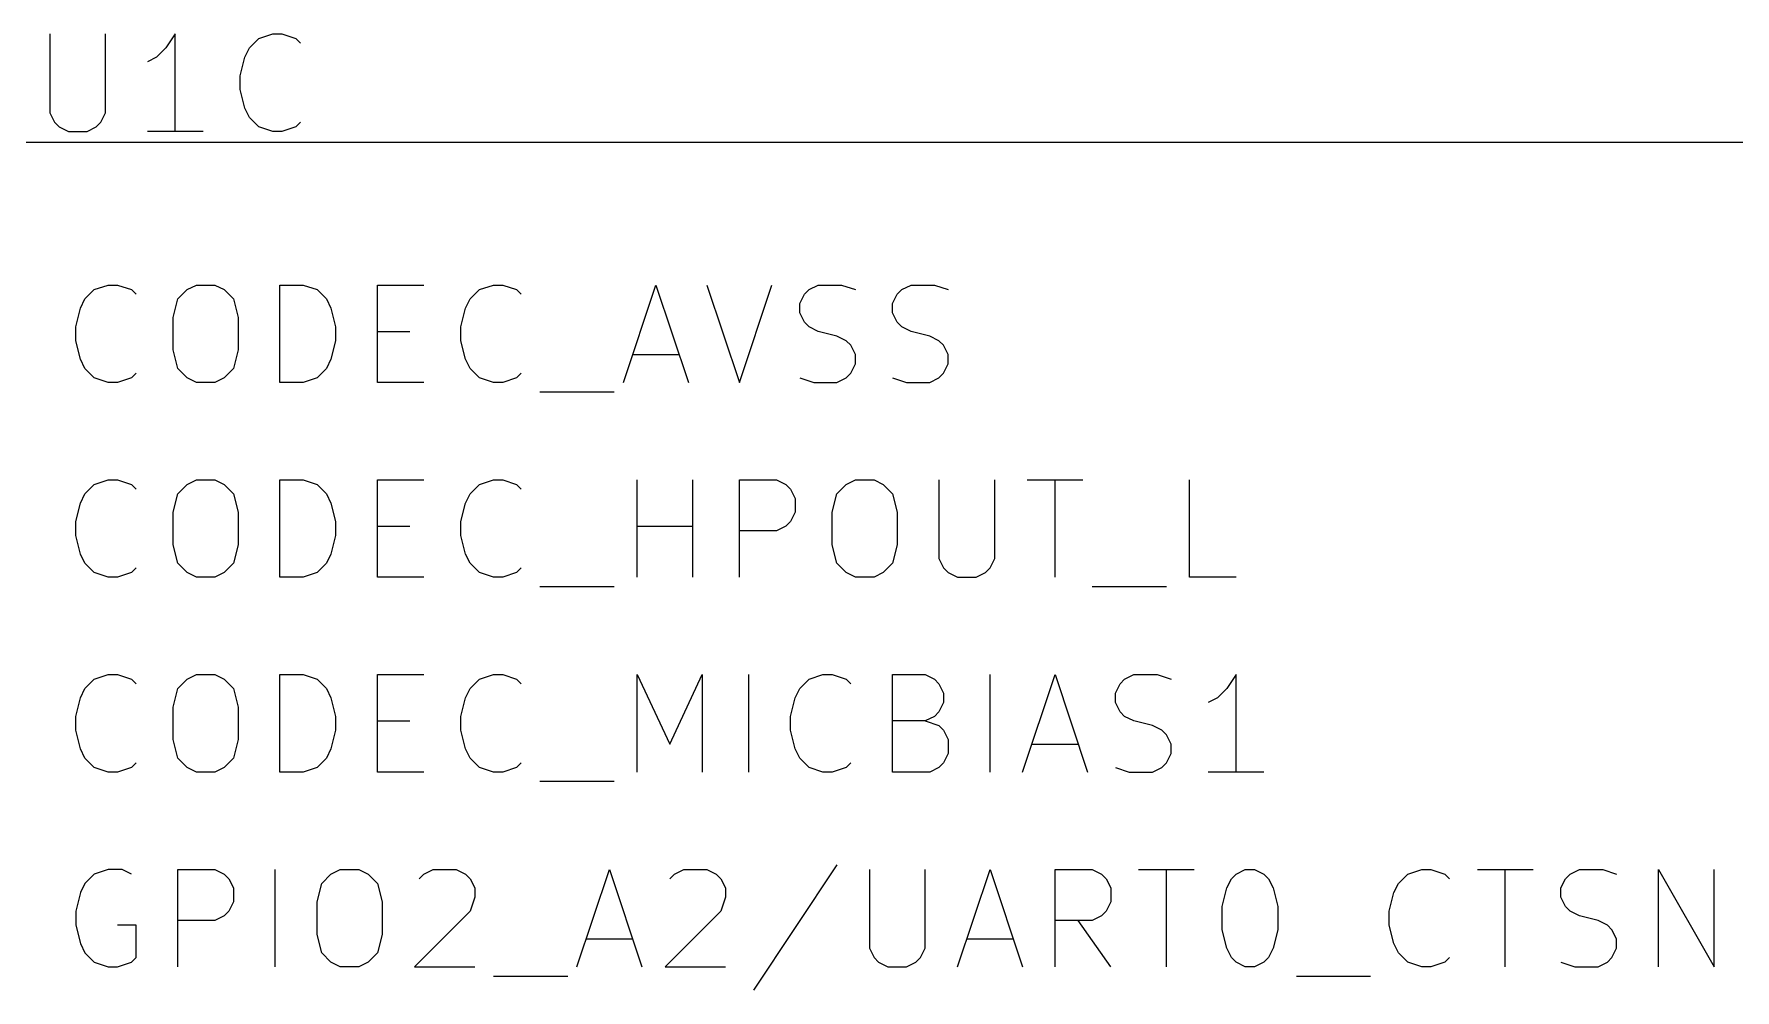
# Model space of a CAD drawing. Header units: millimetres. Extents: x 3 to 237, y -203 to -4.
# Drawn here: x 45.93 to 68.09, y -16.13 to -3.66 of the extents above; entities that cross this region are included whole.
import ezdxf

# ---------------------------------------------------------------- set-up
doc = ezdxf.new("R2010")
doc.units = ezdxf.units.MM
doc.layers.add('GREENSIXTYFIVE', color=129, linetype='CONTINUOUS')
doc.layers.add('RED', color=14, linetype='CONTINUOUS')

msp = doc.modelspace()

# ---------------------------------------------------------------- linework, layer by layer
at = {"layer": 'GREENSIXTYFIVE', "linetype": 'CONTINUOUS'}
for p, q in [((46.1335, -3.6644), (46.1335, -4.6925)), ((46.8592, -4.6925), (46.8592, -3.6644)), ((47.7664, -3.6644), (47.6455, -3.8459)), ((47.7664, -4.9344), (47.7664, -3.6644)), ((48.734, -3.8459), (48.855, -3.7249)), ((48.855, -3.7249), (49.0364, -3.6644)), ((49.0364, -3.6644), (49.1573, -3.6644)), ((49.1573, -3.6644), (49.3388, -3.7249)), ((49.3388, -3.7249), (49.3992, -3.7854)), ((47.5245, -3.9668), (47.4036, -4.0273)), ((47.6455, -3.8459), (47.5245, -3.9668)), ((48.6131, -4.2087), (48.6735, -3.9668)), ((48.6735, -3.9668), (48.734, -3.8459)), ((48.6131, -4.3901), (48.6131, -4.2087)), ((48.6735, -4.632), (48.6131, -4.3901)), ((48.734, -4.753), (48.6735, -4.632)), ((46.1335, -4.6925), (46.194, -4.8135)), ((46.194, -4.8135), (46.2545, -4.874)), ((46.2545, -4.874), (46.3754, -4.9344)), ((46.6173, -4.9344), (46.7383, -4.874)), ((46.7383, -4.874), (46.7988, -4.8135)), ((46.7988, -4.8135), (46.8592, -4.6925)), ((48.855, -4.874), (48.734, -4.753)), ((49.0364, -4.9344), (48.855, -4.874)), ((49.3388, -4.874), (49.1573, -4.9344)), ((49.3992, -4.8135), (49.3388, -4.874)), ((46.3754, -4.9344), (46.6173, -4.9344)), ((48.1293, -4.9344), (47.4036, -4.9344)), ((49.1573, -4.9344), (49.0364, -4.9344)), ((46.5908, -7.119), (46.7118, -6.998)), ((46.7118, -6.998), (46.8932, -6.9375)), ((46.8932, -6.9375), (47.0141, -6.9375)), ((47.0141, -6.9375), (47.1956, -6.998)), ((47.1956, -6.998), (47.256, -7.0585)), ((47.8003, -7.119), (47.9213, -6.998)), ((47.9213, -6.998), (48.0422, -6.9375)), ((48.0422, -6.9375), (48.2841, -6.9375)), ((48.2841, -6.9375), (48.4051, -6.998)), ((48.4051, -6.998), (48.526, -7.119)), ((49.1308, -8.2075), (49.1308, -6.9375)), ((49.1308, -6.9375), (49.4332, -6.9375)), ((49.4332, -6.9375), (49.6146, -6.998)), ((49.6146, -6.998), (49.7356, -7.119)), ((50.4008, -8.2075), (50.4008, -6.9375)), ((50.4008, -6.9375), (51.0056, -6.9375)), ((51.6103, -7.119), (51.7313, -6.998)), ((51.7313, -6.998), (51.9127, -6.9375)), ((51.9127, -6.9375), (52.0336, -6.9375)), ((52.0336, -6.9375), (52.2151, -6.998)), ((52.2151, -6.998), (52.2755, -7.0585)), ((53.606, -8.2075), (54.0293, -6.9375)), ((54.0293, -6.9375), (54.4527, -8.2075)), ((54.6946, -6.9375), (55.1179, -8.2075)), ((55.1179, -8.2075), (55.5413, -6.9375)), ((55.9042, -7.1794), (55.9646, -7.0585)), ((55.9646, -7.0585), (56.0251, -6.998)), ((56.0251, -6.998), (56.1461, -6.9375)), ((56.1461, -6.9375), (56.4484, -6.9375)), ((56.4484, -6.9375), (56.6299, -6.998)), ((57.1137, -7.1794), (57.1741, -7.0585)), ((57.1741, -7.0585), (57.2346, -6.998)), ((57.2346, -6.998), (57.3556, -6.9375)), ((57.3556, -6.9375), (57.6579, -6.9375)), ((57.6579, -6.9375), (57.8394, -6.998)), ((46.4699, -7.4818), (46.5303, -7.2399)), ((46.5303, -7.2399), (46.5908, -7.119)), ((47.7399, -7.3609), (47.8003, -7.119)), ((48.526, -7.119), (48.5865, -7.3609)), ((49.7356, -7.119), (49.7961, -7.2399)), ((49.7961, -7.2399), (49.8565, -7.4818)), ((51.4894, -7.4818), (51.5498, -7.2399)), ((51.5498, -7.2399), (51.6103, -7.119)), ((55.9042, -7.3004), (55.9042, -7.1794)), ((55.9646, -7.4213), (55.9042, -7.3004)), ((57.1137, -7.3004), (57.1137, -7.1794)), ((57.1741, -7.4213), (57.1137, -7.3004)), ((46.4699, -7.6632), (46.4699, -7.4818)), ((47.7399, -7.7842), (47.7399, -7.3609)), ((48.5865, -7.3609), (48.5865, -7.7842)), ((49.8565, -7.4818), (49.8565, -7.6632)), ((51.4894, -7.6632), (51.4894, -7.4818)), ((56.0251, -7.4818), (55.9646, -7.4213)), ((56.1461, -7.5423), (56.0251, -7.4818)), ((57.2346, -7.4818), (57.1741, -7.4213)), ((57.3556, -7.5423), (57.2346, -7.4818)), ((46.5303, -7.9051), (46.4699, -7.6632)), ((49.8565, -7.6632), (49.7961, -7.9051)), ((50.4008, -7.5423), (50.8242, -7.5423)), ((51.5498, -7.9051), (51.4894, -7.6632)), ((56.388, -7.6028), (56.1461, -7.5423)), ((56.5089, -7.6632), (56.388, -7.6028)), ((56.5694, -7.7237), (56.5089, -7.6632)), ((56.6299, -7.8447), (56.5694, -7.7237)), ((57.5975, -7.6028), (57.3556, -7.5423)), ((57.7184, -7.6632), (57.5975, -7.6028)), ((57.7789, -7.7237), (57.7184, -7.6632)), ((57.8394, -7.8447), (57.7789, -7.7237)), ((46.5908, -8.0261), (46.5303, -7.9051)), ((47.8003, -8.0261), (47.7399, -7.7842)), ((48.5865, -7.7842), (48.526, -8.0261)), ((49.7961, -7.9051), (49.7356, -8.0261)), ((51.6103, -8.0261), (51.5498, -7.9051)), ((53.727, -7.8447), (54.3317, -7.8447)), ((56.5694, -8.0866), (56.6299, -7.9656)), ((56.6299, -7.9656), (56.6299, -7.8447)), ((57.7789, -8.0866), (57.8394, -7.9656)), ((57.8394, -7.9656), (57.8394, -7.8447)), ((46.7118, -8.1471), (46.5908, -8.0261)), ((46.8932, -8.2075), (46.7118, -8.1471)), ((47.1956, -8.1471), (47.0141, -8.2075)), ((47.256, -8.0866), (47.1956, -8.1471)), ((47.9213, -8.1471), (47.8003, -8.0261)), ((48.0422, -8.2075), (47.9213, -8.1471)), ((48.4051, -8.1471), (48.2841, -8.2075)), ((48.526, -8.0261), (48.4051, -8.1471)), ((49.6146, -8.1471), (49.4332, -8.2075)), ((49.7356, -8.0261), (49.6146, -8.1471)), ((51.7313, -8.1471), (51.6103, -8.0261)), ((51.9127, -8.2075), (51.7313, -8.1471)), ((52.2151, -8.1471), (52.0336, -8.2075)), ((52.2755, -8.0866), (52.2151, -8.1471)), ((55.9042, -8.1471), (56.0856, -8.2075)), ((56.388, -8.2075), (56.5089, -8.1471)), ((56.5089, -8.1471), (56.5694, -8.0866)), ((57.1137, -8.1471), (57.2951, -8.2075)), ((57.5975, -8.2075), (57.7184, -8.1471)), ((57.7184, -8.1471), (57.7789, -8.0866)), ((47.0141, -8.2075), (46.8932, -8.2075)), ((48.2841, -8.2075), (48.0422, -8.2075)), ((49.4332, -8.2075), (49.1308, -8.2075)), ((51.0056, -8.2075), (50.4008, -8.2075)), ((52.0336, -8.2075), (51.9127, -8.2075)), ((52.5175, -8.3285), (53.4851, -8.3285)), ((56.0856, -8.2075), (56.388, -8.2075)), ((57.2951, -8.2075), (57.5975, -8.2075)), ((46.7118, -9.538), (46.8932, -9.4775)), ((46.8932, -9.4775), (47.0141, -9.4775)), ((47.0141, -9.4775), (47.1956, -9.538)), ((47.9213, -9.538), (48.0422, -9.4775)), ((48.0422, -9.4775), (48.2841, -9.4775)), ((48.2841, -9.4775), (48.4051, -9.538)), ((49.1308, -10.7475), (49.1308, -9.4775)), ((49.1308, -9.4775), (49.4332, -9.4775)), ((49.4332, -9.4775), (49.6146, -9.538)), ((50.4008, -10.7475), (50.4008, -9.4775)), ((50.4008, -9.4775), (51.0056, -9.4775)), ((51.7313, -9.538), (51.9127, -9.4775)), ((51.9127, -9.4775), (52.0336, -9.4775)), ((52.0336, -9.4775), (52.2151, -9.538)), ((53.7874, -10.7475), (53.7874, -9.4775)), ((54.5131, -10.7475), (54.5131, -9.4775)), ((55.1179, -10.7475), (55.1179, -9.4775)), ((55.1179, -9.4775), (55.6017, -9.4775)), ((55.6017, -9.4775), (55.7227, -9.538)), ((56.5089, -9.538), (56.6298, -9.4775)), ((56.6298, -9.4775), (56.8717, -9.4775)), ((56.8717, -9.4775), (56.9927, -9.538)), ((57.7184, -9.4775), (57.7184, -10.5056)), ((58.4441, -10.5056), (58.4441, -9.4775)), ((58.8675, -9.4775), (59.5932, -9.4775)), ((59.2304, -10.7475), (59.2304, -9.4775)), ((60.9841, -10.7475), (60.9841, -9.4775)), ((46.5303, -9.7799), (46.5908, -9.659)), ((46.5908, -9.659), (46.7118, -9.538)), ((47.1956, -9.538), (47.256, -9.5985)), ((47.7399, -9.9009), (47.8003, -9.659)), ((47.8003, -9.659), (47.9213, -9.538)), ((48.4051, -9.538), (48.526, -9.659)), ((48.526, -9.659), (48.5865, -9.9009)), ((49.6146, -9.538), (49.7356, -9.659)), ((49.7356, -9.659), (49.7961, -9.7799)), ((51.5498, -9.7799), (51.6103, -9.659)), ((51.6103, -9.659), (51.7313, -9.538)), ((52.2151, -9.538), (52.2755, -9.5985)), ((55.7227, -9.538), (55.7832, -9.5985)), ((55.7832, -9.5985), (55.8436, -9.7194)), ((55.8436, -9.7194), (55.8436, -9.9009)), ((56.3275, -9.9009), (56.3879, -9.659)), ((56.3879, -9.659), (56.5089, -9.538)), ((56.9927, -9.538), (57.1136, -9.659)), ((57.1136, -9.659), (57.1741, -9.9009)), ((46.4699, -10.0218), (46.5303, -9.7799)), ((47.7399, -10.3242), (47.7399, -9.9009)), ((48.5865, -9.9009), (48.5865, -10.3242)), ((49.7961, -9.7799), (49.8565, -10.0218)), ((51.4894, -10.0218), (51.5498, -9.7799)), ((55.8436, -9.9009), (55.7832, -10.0218)), ((56.3275, -10.3242), (56.3275, -9.9009)), ((57.1741, -9.9009), (57.1741, -10.3242)), ((46.4699, -10.2032), (46.4699, -10.0218)), ((49.8565, -10.0218), (49.8565, -10.2032)), ((50.4008, -10.0823), (50.8242, -10.0823)), ((51.4894, -10.2032), (51.4894, -10.0218)), ((53.7874, -10.0823), (54.5131, -10.0823)), ((55.6017, -10.1428), (55.1179, -10.1428)), ((55.7227, -10.0823), (55.6017, -10.1428)), ((55.7832, -10.0218), (55.7227, -10.0823)), ((46.5303, -10.4451), (46.4699, -10.2032)), ((47.8003, -10.5661), (47.7399, -10.3242)), ((48.5865, -10.3242), (48.526, -10.5661)), ((49.8565, -10.2032), (49.7961, -10.4451)), ((51.5498, -10.4451), (51.4894, -10.2032)), ((56.3879, -10.5661), (56.3275, -10.3242)), ((57.1741, -10.3242), (57.1136, -10.5661)), ((46.5908, -10.5661), (46.5303, -10.4451)), ((46.7118, -10.6871), (46.5908, -10.5661)), ((47.256, -10.6266), (47.1956, -10.6871)), ((47.9213, -10.6871), (47.8003, -10.5661)), ((48.526, -10.5661), (48.4051, -10.6871)), ((49.7356, -10.5661), (49.6146, -10.6871)), ((49.7961, -10.4451), (49.7356, -10.5661)), ((51.6103, -10.5661), (51.5498, -10.4451)), ((51.7313, -10.6871), (51.6103, -10.5661)), ((52.2755, -10.6266), (52.2151, -10.6871)), ((56.5089, -10.6871), (56.3879, -10.5661)), ((57.1136, -10.5661), (56.9927, -10.6871)), ((57.7184, -10.5056), (57.7789, -10.6266)), ((57.7789, -10.6266), (57.8394, -10.6871)), ((58.3232, -10.6871), (58.3837, -10.6266)), ((58.3837, -10.6266), (58.4441, -10.5056)), ((46.8932, -10.7475), (46.7118, -10.6871)), ((47.0141, -10.7475), (46.8932, -10.7475)), ((47.1956, -10.6871), (47.0141, -10.7475)), ((48.0422, -10.7475), (47.9213, -10.6871)), ((48.2841, -10.7475), (48.0422, -10.7475)), ((48.4051, -10.6871), (48.2841, -10.7475)), ((49.4332, -10.7475), (49.1308, -10.7475)), ((49.6146, -10.6871), (49.4332, -10.7475)), ((51.0056, -10.7475), (50.4008, -10.7475)), ((51.9127, -10.7475), (51.7313, -10.6871)), ((52.0336, -10.7475), (51.9127, -10.7475)), ((52.2151, -10.6871), (52.0336, -10.7475)), ((56.6298, -10.7475), (56.5089, -10.6871)), ((56.8717, -10.7475), (56.6298, -10.7475)), ((56.9927, -10.6871), (56.8717, -10.7475)), ((57.8394, -10.6871), (57.9603, -10.7475)), ((57.9603, -10.7475), (58.2022, -10.7475)), ((58.2022, -10.7475), (58.3232, -10.6871)), ((61.5889, -10.7475), (60.9841, -10.7475)), ((52.5175, -10.8685), (53.4851, -10.8685)), ((59.7142, -10.8685), (60.6818, -10.8685)), ((46.5908, -12.199), (46.7118, -12.078)), ((46.7118, -12.078), (46.8932, -12.0175)), ((46.8932, -12.0175), (47.0141, -12.0175)), ((47.0141, -12.0175), (47.1956, -12.078)), ((47.1956, -12.078), (47.256, -12.1385)), ((47.8003, -12.199), (47.9213, -12.078)), ((47.9213, -12.078), (48.0422, -12.0175)), ((48.0422, -12.0175), (48.2841, -12.0175)), ((48.2841, -12.0175), (48.4051, -12.078)), ((48.4051, -12.078), (48.526, -12.199)), ((49.1308, -13.2875), (49.1308, -12.0175)), ((49.1308, -12.0175), (49.4332, -12.0175)), ((49.4332, -12.0175), (49.6146, -12.078)), ((49.6146, -12.078), (49.7356, -12.199)), ((50.4008, -13.2875), (50.4008, -12.0175)), ((50.4008, -12.0175), (51.0056, -12.0175)), ((51.6103, -12.199), (51.7313, -12.078)), ((51.7313, -12.078), (51.9127, -12.0175)), ((51.9127, -12.0175), (52.0336, -12.0175)), ((52.0336, -12.0175), (52.2151, -12.078)), ((52.2151, -12.078), (52.2755, -12.1385)), ((53.7874, -13.2875), (53.7874, -12.0175)), ((53.7874, -12.0175), (54.2108, -12.9247)), ((54.2108, -12.9247), (54.6341, -12.0175)), ((54.6341, -12.0175), (54.6341, -13.2875)), ((55.2388, -13.2875), (55.2388, -12.0175)), ((55.9041, -12.199), (56.0251, -12.078)), ((56.0251, -12.078), (56.2065, -12.0175)), ((56.2065, -12.0175), (56.3274, -12.0175)), ((56.3274, -12.0175), (56.5089, -12.078)), ((56.5089, -12.078), (56.5693, -12.1385)), ((57.1136, -13.2875), (57.1136, -12.0175)), ((57.1136, -12.0175), (57.537, -12.0175)), ((57.537, -12.0175), (57.6579, -12.078)), ((57.6579, -12.078), (57.7184, -12.1385)), ((57.7184, -12.1385), (57.7789, -12.2594)), ((58.3836, -13.2875), (58.3836, -12.0175)), ((58.807, -13.2875), (59.2303, -12.0175)), ((59.2303, -12.0175), (59.6537, -13.2875)), ((60.0166, -12.2594), (60.077, -12.1385)), ((60.077, -12.1385), (60.1375, -12.078)), ((60.1375, -12.078), (60.2585, -12.0175)), ((60.2585, -12.0175), (60.5608, -12.0175)), ((60.5608, -12.0175), (60.7423, -12.078)), ((61.5889, -12.0175), (61.468, -12.199)), ((61.5889, -13.2875), (61.5889, -12.0175)), ((46.4699, -12.5618), (46.5303, -12.3199)), ((46.5303, -12.3199), (46.5908, -12.199)), ((47.7399, -12.4409), (47.8003, -12.199)), ((48.526, -12.199), (48.5865, -12.4409)), ((49.7356, -12.199), (49.7961, -12.3199)), ((49.7961, -12.3199), (49.8565, -12.5618)), ((51.4894, -12.5618), (51.5498, -12.3199)), ((51.5498, -12.3199), (51.6103, -12.199)), ((55.7832, -12.5618), (55.8436, -12.3199)), ((55.8436, -12.3199), (55.9041, -12.199)), ((57.7789, -12.3804), (57.7184, -12.5013)), ((57.7789, -12.2594), (57.7789, -12.3804)), ((60.0166, -12.3804), (60.0166, -12.2594)), ((60.077, -12.5013), (60.0166, -12.3804)), ((61.347, -12.3199), (61.2261, -12.3804)), ((61.468, -12.199), (61.347, -12.3199)), ((46.4699, -12.7432), (46.4699, -12.5618)), ((47.7399, -12.8642), (47.7399, -12.4409)), ((48.5865, -12.4409), (48.5865, -12.8642)), ((49.8565, -12.5618), (49.8565, -12.7432)), ((50.4008, -12.6223), (50.8242, -12.6223)), ((51.4894, -12.7432), (51.4894, -12.5618)), ((55.7832, -12.7432), (55.7832, -12.5618)), ((57.537, -12.6223), (57.1136, -12.6223)), ((57.6579, -12.5618), (57.537, -12.6223)), ((57.537, -12.6223), (57.7184, -12.6828)), ((57.7184, -12.5013), (57.6579, -12.5618)), ((60.1375, -12.5618), (60.077, -12.5013)), ((60.2585, -12.6223), (60.1375, -12.5618)), ((60.5004, -12.6828), (60.2585, -12.6223)), ((46.5303, -12.9851), (46.4699, -12.7432)), ((49.8565, -12.7432), (49.7961, -12.9851)), ((51.5498, -12.9851), (51.4894, -12.7432)), ((55.8436, -12.9851), (55.7832, -12.7432)), ((57.7184, -12.6828), (57.7789, -12.7432)), ((57.7789, -12.7432), (57.8393, -12.8642)), ((60.6213, -12.7432), (60.5004, -12.6828)), ((60.6818, -12.8037), (60.6213, -12.7432)), ((60.7423, -12.9247), (60.6818, -12.8037)), ((46.5908, -13.1061), (46.5303, -12.9851)), ((47.8003, -13.1061), (47.7399, -12.8642)), ((48.5865, -12.8642), (48.526, -13.1061)), ((49.7961, -12.9851), (49.7356, -13.1061)), ((51.6103, -13.1061), (51.5498, -12.9851)), ((55.9041, -13.1061), (55.8436, -12.9851)), ((57.8393, -13.0456), (57.7789, -13.1666)), ((57.8393, -12.8642), (57.8393, -13.0456)), ((58.928, -12.9247), (59.5327, -12.9247)), ((60.6818, -13.1666), (60.7423, -13.0456)), ((60.7423, -13.0456), (60.7423, -12.9247)), ((46.7118, -13.2271), (46.5908, -13.1061)), ((46.8932, -13.2875), (46.7118, -13.2271)), ((47.0141, -13.2875), (46.8932, -13.2875)), ((47.1956, -13.2271), (47.0141, -13.2875)), ((47.256, -13.1666), (47.1956, -13.2271)), ((47.9213, -13.2271), (47.8003, -13.1061)), ((48.0422, -13.2875), (47.9213, -13.2271)), ((48.2841, -13.2875), (48.0422, -13.2875)), ((48.4051, -13.2271), (48.2841, -13.2875)), ((48.526, -13.1061), (48.4051, -13.2271)), ((49.4332, -13.2875), (49.1308, -13.2875)), ((49.6146, -13.2271), (49.4332, -13.2875)), ((49.7356, -13.1061), (49.6146, -13.2271)), ((51.0056, -13.2875), (50.4008, -13.2875)), ((51.7313, -13.2271), (51.6103, -13.1061)), ((51.9127, -13.2875), (51.7313, -13.2271)), ((52.0336, -13.2875), (51.9127, -13.2875)), ((52.2151, -13.2271), (52.0336, -13.2875)), ((52.2755, -13.1666), (52.2151, -13.2271)), ((56.0251, -13.2271), (55.9041, -13.1061)), ((56.2065, -13.2875), (56.0251, -13.2271)), ((56.3274, -13.2875), (56.2065, -13.2875)), ((56.5089, -13.2271), (56.3274, -13.2875)), ((56.5693, -13.1666), (56.5089, -13.2271)), ((57.5974, -13.2875), (57.1136, -13.2875)), ((57.7184, -13.2271), (57.5974, -13.2875)), ((57.7789, -13.1666), (57.7184, -13.2271)), ((60.0166, -13.2271), (60.198, -13.2875)), ((60.198, -13.2875), (60.5004, -13.2875)), ((60.5004, -13.2875), (60.6213, -13.2271)), ((60.6213, -13.2271), (60.6818, -13.1666)), ((61.9518, -13.2875), (61.2261, -13.2875)), ((52.5175, -13.4085), (53.4851, -13.4085)), ((46.7118, -14.618), (46.5908, -14.739)), ((46.8932, -14.5575), (46.7118, -14.618)), ((47.0746, -14.5575), (46.8932, -14.5575)), ((47.1956, -14.618), (47.0746, -14.5575)), ((47.8003, -15.8275), (47.8003, -14.5575)), ((47.8003, -14.5575), (48.2841, -14.5575)), ((48.2841, -14.5575), (48.4051, -14.618)), ((48.4051, -14.618), (48.4656, -14.6785)), ((49.0703, -15.8275), (49.0703, -14.5575)), ((49.6751, -14.739), (49.7961, -14.618)), ((49.7961, -14.618), (49.917, -14.5575)), ((49.917, -14.5575), (50.1589, -14.5575)), ((50.1589, -14.5575), (50.2799, -14.618)), ((50.2799, -14.618), (50.4008, -14.739)), ((50.9452, -14.6785), (51.0056, -14.618)), ((51.0056, -14.618), (51.1266, -14.5575)), ((51.1266, -14.5575), (51.429, -14.5575)), ((51.429, -14.5575), (51.5499, -14.618)), ((51.5499, -14.618), (51.6104, -14.6785)), ((53.0013, -15.8275), (53.4246, -14.5575)), ((53.4246, -14.5575), (53.848, -15.8275)), ((54.2109, -14.6785), (54.2713, -14.618)), ((54.2713, -14.618), (54.3923, -14.5575)), ((54.3923, -14.5575), (54.6947, -14.5575)), ((54.6947, -14.5575), (54.8156, -14.618)), ((54.8156, -14.618), (54.8761, -14.6785)), ((56.388, -14.4971), (55.2994, -16.1299)), ((56.8113, -14.5575), (56.8113, -15.5856)), ((57.537, -15.5856), (57.537, -14.5575)), ((57.9604, -15.8275), (58.3837, -14.5575)), ((58.3837, -14.5575), (58.8071, -15.8275)), ((59.2304, -15.8275), (59.2304, -14.5575)), ((59.2304, -14.5575), (59.7142, -14.5575)), ((59.7142, -14.5575), (59.8352, -14.618)), ((59.8352, -14.618), (59.8957, -14.6785)), ((60.319, -14.5575), (61.0447, -14.5575)), ((60.6819, -15.8275), (60.6819, -14.5575)), ((61.5285, -14.6785), (61.589, -14.618)), ((61.589, -14.618), (61.7099, -14.5575)), ((61.7099, -14.5575), (61.8309, -14.5575)), ((61.8309, -14.5575), (61.9518, -14.618)), ((61.9518, -14.618), (62.0123, -14.6785)), ((63.7056, -14.739), (63.8266, -14.618)), ((63.8266, -14.618), (64.008, -14.5575)), ((64.008, -14.5575), (64.1289, -14.5575)), ((64.1289, -14.5575), (64.3104, -14.618)), ((64.3104, -14.618), (64.3708, -14.6785)), ((64.7337, -14.5575), (65.4594, -14.5575)), ((65.0966, -15.8275), (65.0966, -14.5575)), ((65.8827, -14.6785), (65.9432, -14.618)), ((65.9432, -14.618), (66.0642, -14.5575)), ((66.0642, -14.5575), (66.3665, -14.5575)), ((66.3665, -14.5575), (66.548, -14.618)), ((67.0922, -15.8275), (67.0922, -14.5575)), ((67.0922, -14.5575), (67.8179, -15.8275)), ((67.8179, -15.8275), (67.8179, -14.5575)), ((46.5908, -14.739), (46.5303, -14.8599)), ((48.4656, -14.6785), (48.526, -14.7994)), ((48.526, -14.7994), (48.526, -14.9809)), ((49.6147, -14.9809), (49.6751, -14.739)), ((50.4008, -14.739), (50.4613, -14.9809)), ((51.6104, -14.6785), (51.6709, -14.7994)), ((51.6709, -14.7994), (51.6709, -14.9204)), ((54.8761, -14.6785), (54.9366, -14.7994)), ((54.9366, -14.7994), (54.9366, -14.9204)), ((59.8957, -14.6785), (59.9561, -14.7994)), ((59.9561, -14.7994), (59.9561, -14.9809)), ((61.4076, -15.0413), (61.468, -14.7994)), ((61.468, -14.7994), (61.5285, -14.6785)), ((62.0123, -14.6785), (62.0728, -14.7994)), ((62.0728, -14.7994), (62.1333, -15.0413)), ((63.6451, -14.8599), (63.7056, -14.739)), ((65.8223, -14.7994), (65.8827, -14.6785)), ((65.8223, -14.9204), (65.8223, -14.7994)), ((46.5303, -14.8599), (46.4699, -15.1018)), ((48.526, -14.9809), (48.4656, -15.1018)), ((49.6147, -15.4042), (49.6147, -14.9809)), ((50.4613, -14.9809), (50.4613, -15.4042)), ((51.6709, -14.9204), (51.6104, -15.1018)), ((54.9366, -14.9204), (54.8761, -15.1018)), ((59.9561, -14.9809), (59.8957, -15.1018)), ((61.4076, -15.3437), (61.4076, -15.0413)), ((62.1333, -15.0413), (62.1333, -15.3437)), ((63.5847, -15.1018), (63.6451, -14.8599)), ((65.8827, -15.0413), (65.8223, -14.9204)), ((65.9432, -15.1018), (65.8827, -15.0413)), ((46.4699, -15.1018), (46.4699, -15.2832)), ((46.4699, -15.2832), (46.5303, -15.5251)), ((47.256, -15.2832), (47.0141, -15.2832)), ((47.256, -15.7066), (47.256, -15.2832)), ((48.2841, -15.2228), (47.8003, -15.2228)), ((48.4051, -15.1623), (48.2841, -15.2228)), ((48.4656, -15.1018), (48.4051, -15.1623)), ((51.6104, -15.1018), (50.8847, -15.8275)), ((54.8761, -15.1018), (54.1504, -15.8275)), ((59.7142, -15.2228), (59.2304, -15.2228)), ((59.9561, -15.8275), (59.5328, -15.2228)), ((59.8352, -15.1623), (59.7142, -15.2228)), ((59.8957, -15.1018), (59.8352, -15.1623)), ((63.5847, -15.2832), (63.5847, -15.1018)), ((63.6451, -15.5251), (63.5847, -15.2832)), ((66.0642, -15.1623), (65.9432, -15.1018)), ((66.3061, -15.2228), (66.0642, -15.1623)), ((66.427, -15.2832), (66.3061, -15.2228)), ((66.4875, -15.3437), (66.427, -15.2832)), ((49.6751, -15.6461), (49.6147, -15.4042)), ((50.4613, -15.4042), (50.4008, -15.6461)), ((53.1223, -15.4647), (53.727, -15.4647)), ((58.0814, -15.4647), (58.6861, -15.4647)), ((61.468, -15.5856), (61.4076, -15.3437)), ((62.1333, -15.3437), (62.0728, -15.5856)), ((66.548, -15.4647), (66.4875, -15.3437)), ((66.548, -15.5856), (66.548, -15.4647)), ((46.5303, -15.5251), (46.5908, -15.6461)), ((46.5908, -15.6461), (46.7118, -15.7671)), ((47.1956, -15.7671), (47.256, -15.7066)), ((49.7961, -15.7671), (49.6751, -15.6461)), ((50.4008, -15.6461), (50.2799, -15.7671)), ((56.8113, -15.5856), (56.8718, -15.7066)), ((56.8718, -15.7066), (56.9323, -15.7671)), ((57.4161, -15.7671), (57.4766, -15.7066)), ((57.4766, -15.7066), (57.537, -15.5856)), ((61.5285, -15.7066), (61.468, -15.5856)), ((61.589, -15.7671), (61.5285, -15.7066)), ((62.0123, -15.7066), (61.9518, -15.7671)), ((62.0728, -15.5856), (62.0123, -15.7066)), ((63.7056, -15.6461), (63.6451, -15.5251)), ((63.8266, -15.7671), (63.7056, -15.6461)), ((64.3708, -15.7066), (64.3104, -15.7671)), ((66.427, -15.7671), (66.4875, -15.7066)), ((66.4875, -15.7066), (66.548, -15.5856)), ((46.7118, -15.7671), (46.8932, -15.8275)), ((46.8932, -15.8275), (47.0141, -15.8275)), ((47.0141, -15.8275), (47.1956, -15.7671)), ((49.917, -15.8275), (49.7961, -15.7671)), ((50.1589, -15.8275), (49.917, -15.8275)), ((50.2799, -15.7671), (50.1589, -15.8275)), ((50.8847, -15.8275), (51.6709, -15.8275)), ((51.9128, -15.9485), (52.8804, -15.9485)), ((54.1504, -15.8275), (54.9366, -15.8275)), ((56.9323, -15.7671), (57.0532, -15.8275)), ((57.0532, -15.8275), (57.2951, -15.8275)), ((57.2951, -15.8275), (57.4161, -15.7671)), ((61.7099, -15.8275), (61.589, -15.7671)), ((61.8309, -15.8275), (61.7099, -15.8275)), ((61.9518, -15.7671), (61.8309, -15.8275)), ((62.3752, -15.9485), (63.3428, -15.9485)), ((64.008, -15.8275), (63.8266, -15.7671)), ((64.1289, -15.8275), (64.008, -15.8275)), ((64.3104, -15.7671), (64.1289, -15.8275)), ((65.8223, -15.7671), (66.0037, -15.8275)), ((66.0037, -15.8275), (66.3061, -15.8275)), ((66.3061, -15.8275), (66.427, -15.7671))]:
    msp.add_line(p, q, dxfattribs=at)
at = {"layer": 'RED', "linetype": 'CONTINUOUS'}
msp.add_line((193.04, -5.08), (45.72, -5.08), dxfattribs=at)

doc.saveas('drawing.dxf')
